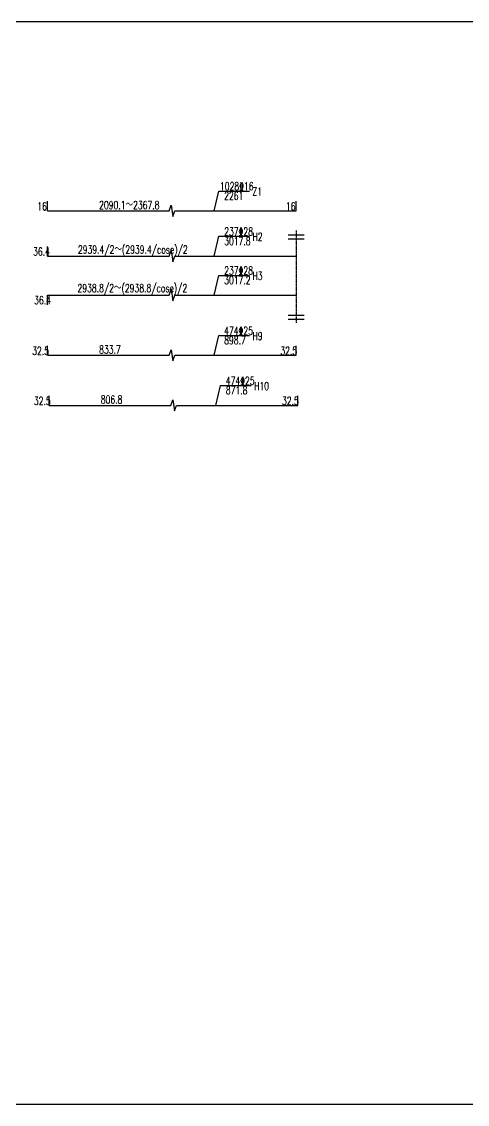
# Model space of a CAD drawing. Header units: millimetres. Extents: x -615 to 27787, y -21564 to 7677.
# Drawn here: x 14320 to 15658, y -518 to 2729 of the extents above; entities that cross this region are included whole.
import ezdxf

# ---------------------------------------------------------------- set-up
doc = ezdxf.new("R2010")
doc.units = ezdxf.units.MM
doc.header["$LTSCALE"] = 0.25
doc.linetypes.add('ACAD_ISO04W100', pattern=[30, 24, -3, 0, -3])
for name, color, linetype in [('中心线', 5, 'ACAD_ISO04W100'), ('文字', 7, 'Continuous'), ('标注', 7, 'Continuous'), ('钢筋', 1, 'Continuous')]:
    doc.layers.add(name, color=color, linetype=linetype)
doc.styles.get("Standard").update_dxf_attribs({"font": 'simplex1.shx', "width": 0.7, "bigfont": 'hztxt.shx'})

msp = doc.modelspace()

# ---------------------------------------------------------------- linework, layer by layer
for p, q in [((14897.71, 2162.05), (14911.96, 2221.5)), ((14911.96, 2221.5), (15003.84, 2221.5)), ((14897.71, 2026.23), (14911.96, 2085.68)), ((14911.96, 2085.68), (15003.84, 2085.68)), ((14897.71, 1909.06), (14911.96, 1968.5)), ((14911.96, 1968.5), (15003.84, 1968.5)), ((14897.71, 1728.77), (14911.96, 1788.22)), ((14911.96, 1788.22), (15003.84, 1788.22)), ((14902.64, 1578.65), (14916.89, 1638.1)), ((14916.89, 1638.1), (15008.78, 1638.1))]:
    msp.add_line(p, q)
msp.add_lwpolyline([(11827.96, 2729.43), (27787.22, 2729.43), (27787.22, -517.68), (11827.96, -517.68)], close=True)
for points in [[(14762.99, 2162.05), (14768.6, 2178.9), (14774.19, 2145.2), (14779.79, 2162.05)], [(14762.99, 2026.23), (14768.6, 2043.09), (14774.19, 2009.38), (14779.79, 2026.23)], [(14762.99, 1909.06), (14768.6, 1925.91), (14774.19, 1892.2), (14779.79, 1909.06)], [(14762.99, 1728.77), (14768.6, 1745.63), (14774.19, 1711.92), (14779.79, 1728.77)], [(14767.93, 1578.65), (14773.53, 1595.51), (14779.12, 1561.8), (14784.73, 1578.65)]]:
    msp.add_lwpolyline(points)
at = {"layer": '中心线'}
msp.add_line((15144.4, 2102.8), (15144.4, 1825.86), dxfattribs=at)
at = {"layer": '标注'}
for p, q in [((15120.4, 2090.16), (15168.4, 2090.16)), ((15120.4, 2078.16), (15168.4, 2078.16)), ((15120.4, 1848.87), (15168.4, 1848.87)), ((15120.4, 1836.87), (15168.4, 1836.87))]:
    msp.add_line(p, q, dxfattribs=at)
at = {"layer": '钢筋'}
for p, q in [((14398.38, 2162.05), (14398.38, 2190.59)), ((15144.4, 2162.05), (15144.4, 2190.59)), ((14398.38, 2026.23), (14398.38, 2054.77)), ((14398.38, 1880.52), (14398.38, 1909.06)), ((14398.38, 1728.77), (14398.38, 1757.31)), ((15144.4, 1728.77), (15144.4, 1757.31)), ((14403.32, 1578.65), (14403.32, 1607.19)), ((15149.34, 1578.65), (15149.34, 1607.19))]:
    msp.add_line(p, q, dxfattribs=at)
for points in [[(14398.38, 2162.05), (14762.99, 2162.05)], [(14779.79, 2162.05), (15144.4, 2162.05)], [(14398.38, 2026.23), (14762.99, 2026.23)], [(14779.79, 2026.23), (15144.4, 2026.23)], [(14398.38, 1909.06), (14762.99, 1909.06)], [(14779.79, 1909.06), (15144.4, 1909.06)], [(14398.38, 1728.77), (14762.99, 1728.77)], [(14779.79, 1728.77), (15144.4, 1728.77)], [(14403.32, 1578.65), (14767.93, 1578.65)], [(14784.73, 1578.65), (15149.34, 1578.65)]]:
    msp.add_lwpolyline(points, dxfattribs=at)

# ---------------------------------------------------------------- texts
at = {"layer": '文字', "width": 0.7}
for s, p in [('1028%%13216', (14915.32, 2223.75)), ('2261', (14927.96, 2195.23)), ('Z1', (15012.96, 2207.92)), ('16', (14367.32, 2163.52)), ('2090.1～2367.8', (14552.8, 2167.31)), ('16', (15113.34, 2163.52)), ('237%%13228', (14927.96, 2087.93)), ('3017.8', (14927.96, 2059.42)), ('H2', (15012.96, 2072.11)), ('36.4', (14354.67, 2027.71)), ('2939.4/2～(2939.4/cose)/2', (14489.17, 2033.91)), ('237%%13228', (14927.96, 1970.76)), ('3017.2', (14927.96, 1942.24)), ('H3', (15012.96, 1954.93)), ('2938.8/2～(2938.8/cose)/2', (14487.86, 1918.27)), ('36.4', (14357.85, 1881.99)), ('474%%13225', (14927.96, 1790.48)), ('898.7', (14927.96, 1761.96)), ('H9', (15012.96, 1774.65)), ('32.5', (14352.09, 1730.25)), ('833.7', (14552.8, 1734.03)), ('32.5', (15096.42, 1730.25)), ('474%%13225', (14932.9, 1640.35)), ('871.8', (14932.9, 1611.84)), ('H10', (15017.89, 1624.53)), ('32.5', (14357.02, 1580.13)), ('806.8', (14557.73, 1583.91)), ('32.5', (15101.35, 1580.13))]:
    msp.add_text(s, height=24, dxfattribs=at).set_placement(p)

doc.saveas('drawing.dxf')
